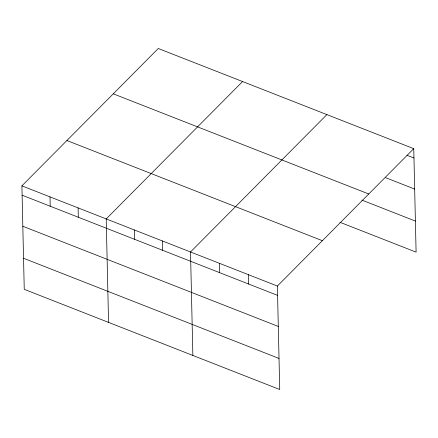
<?xml version="1.0" encoding="UTF-8"?>
<svg xmlns="http://www.w3.org/2000/svg" width="438" height="438" viewBox="0 0 438 438"><rect width="100%" height="100%" fill="white"/><g stroke="black" fill="none" stroke-linecap="round" stroke-linejoin="round"><path stroke-width="0.66" d="M413.751 148.663L277.38 286.036L279.723 389.508L24.249 289.337L21.9 185.86L158.277 48.492L413.751 148.663L416.1 252.14L339.937 222.274M242.581 81.55L106.21 218.918L108.558 322.395M326.89 114.603L190.514 251.976L192.862 355.453M407.039 155.293L413.965 158.008M385.714 177.719L414.671 189.068M113.272 93.825L368.747 193.996M361.892 200.095L415.394 221.075M66.904 140.527L322.379 240.703M21.9 185.86L277.38 286.036M22.114 195.206L277.588 295.382M22.814 226.265L278.294 326.441M23.543 258.272L279.022 358.448M248.423 274.686L248.636 284.027M219.471 263.331L219.679 272.671M162.41 240.96L162.624 250.301M134.313 229.939L134.521 239.279M78.106 207.902L78.314 217.243M50.003 196.881L50.217 206.221"/></g></svg>
